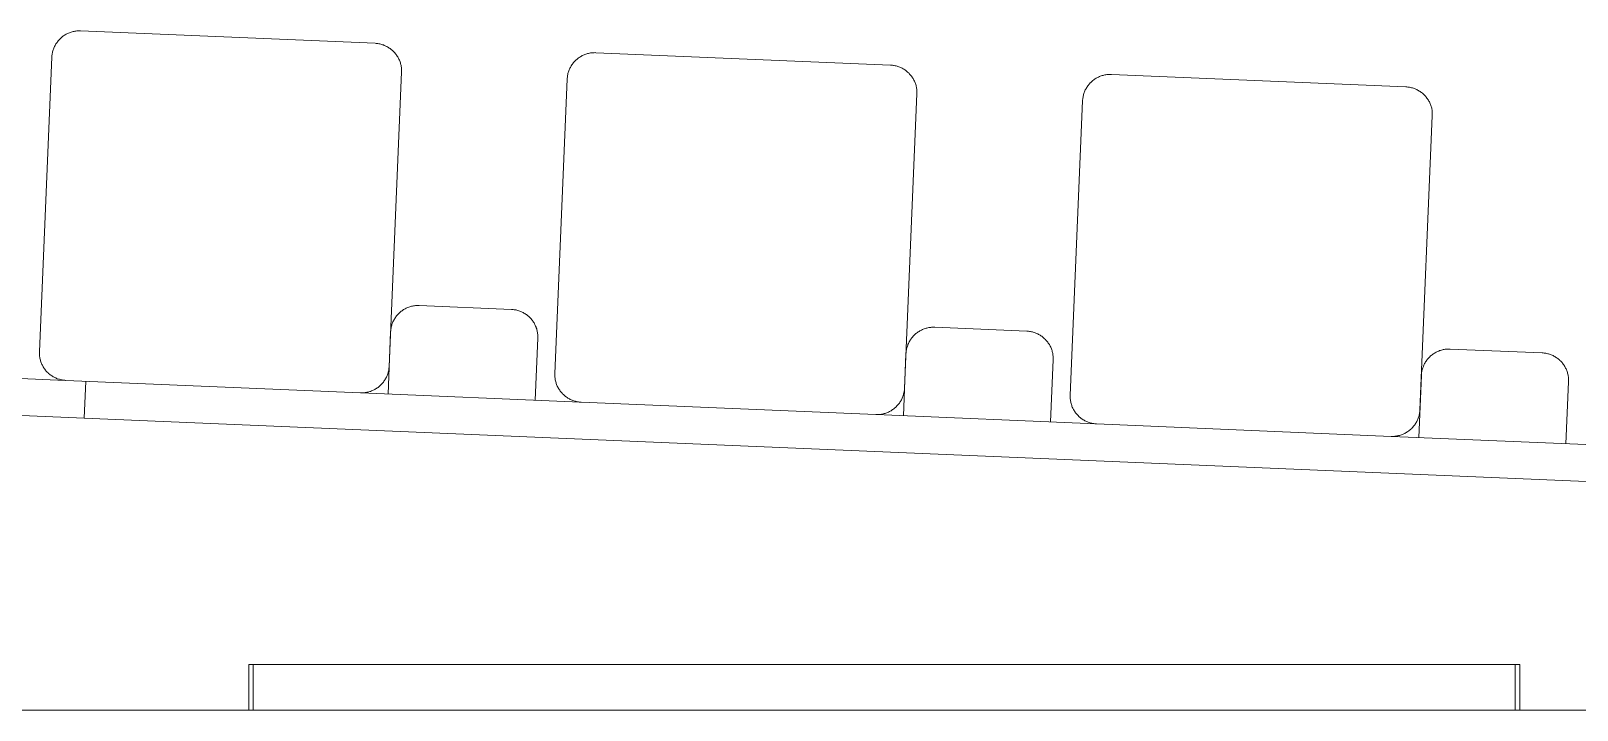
# Model space of a CAD drawing. Header units: millimetres. Extents: x -213 to 4577, y -424 to 2634.
# Drawn here: x 3462.3 to 3630.1, y 2553.3 to 2627.1 of the extents above; entities that cross this region are included whole.
import ezdxf

# ---------------------------------------------------------------- set-up
doc = ezdxf.new("R2010")
doc.units = ezdxf.units.MM
doc.layers.add('ZANO_R', color=7, linetype='Continuous', lineweight=0)

msp = doc.modelspace()

# ---------------------------------------------------------------- linework, layer by layer
at = {"layer": 'ZANO_R'}
for p, q in [((3466.37, 2626.88), (3466.28, 2626.84)), ((3466.47, 2626.92), (3466.37, 2626.88)), ((3466.56, 2626.96), (3466.47, 2626.92)), ((3466.66, 2626.99), (3466.56, 2626.96)), ((3466.76, 2627.02), (3466.66, 2626.99)), ((3466.86, 2627.04), (3466.76, 2627.02)), ((3466.96, 2627.06), (3466.86, 2627.04)), ((3467.06, 2627.08), (3466.96, 2627.06)), ((3467.16, 2627.1), (3467.06, 2627.08)), ((3467.26, 2627.11), (3467.16, 2627.1)), ((3467.36, 2627.11), (3467.26, 2627.11)), ((3467.46, 2627.12), (3467.36, 2627.11)), ((3467.57, 2627.12), (3467.46, 2627.12)), ((3467.67, 2627.12), (3467.57, 2627.12)), ((3467.67, 2627.12), (3499.64, 2625.77)), ((3464.76, 2625.24), (3464.72, 2625.15)), ((3464.8, 2625.34), (3464.76, 2625.24)), ((3464.84, 2625.43), (3464.8, 2625.34)), ((3464.89, 2625.52), (3464.84, 2625.43)), ((3464.94, 2625.61), (3464.89, 2625.52)), ((3464.99, 2625.7), (3464.94, 2625.61)), ((3465.05, 2625.79), (3464.99, 2625.7)), ((3465.11, 2625.87), (3465.05, 2625.79)), ((3465.17, 2625.95), (3465.11, 2625.87)), ((3465.23, 2626.03), (3465.17, 2625.95)), ((3465.3, 2626.11), (3465.23, 2626.03)), ((3465.37, 2626.19), (3465.3, 2626.11)), ((3465.44, 2626.26), (3465.37, 2626.19)), ((3465.51, 2626.33), (3465.44, 2626.26)), ((3465.59, 2626.4), (3465.51, 2626.33)), ((3465.67, 2626.46), (3465.59, 2626.4)), ((3465.75, 2626.53), (3465.67, 2626.46)), ((3465.83, 2626.59), (3465.75, 2626.53)), ((3465.92, 2626.64), (3465.83, 2626.59)), ((3466.01, 2626.7), (3465.92, 2626.64)), ((3466.09, 2626.75), (3466.01, 2626.7)), ((3466.18, 2626.8), (3466.09, 2626.75)), ((3466.28, 2626.84), (3466.18, 2626.8)), ((3499.64, 2625.77), (3499.74, 2625.76)), ((3499.74, 2625.76), (3499.85, 2625.75)), ((3499.85, 2625.75), (3499.95, 2625.74)), ((3499.95, 2625.74), (3500.05, 2625.72)), ((3500.05, 2625.72), (3500.15, 2625.7)), ((3500.15, 2625.7), (3500.25, 2625.68)), ((3500.25, 2625.68), (3500.35, 2625.65)), ((3500.35, 2625.65), (3500.45, 2625.62)), ((3500.45, 2625.62), (3500.54, 2625.59)), ((3500.54, 2625.59), (3500.64, 2625.55)), ((3500.64, 2625.55), (3500.73, 2625.51)), ((3500.73, 2625.51), (3500.82, 2625.47)), ((3500.82, 2625.47), (3500.92, 2625.42)), ((3500.92, 2625.42), (3501.01, 2625.37)), ((3501.01, 2625.37), (3501.09, 2625.32)), ((3501.09, 2625.32), (3501.18, 2625.26)), ((3501.18, 2625.26), (3501.26, 2625.21)), ((3501.26, 2625.21), (3501.35, 2625.14)), ((3463.19, 2592.28), (3464.55, 2624.25)), ((3464.56, 2624.45), (3464.55, 2624.35)), ((3464.55, 2624.35), (3464.55, 2624.25)), ((3464.57, 2624.55), (3464.56, 2624.45)), ((3464.59, 2624.65), (3464.57, 2624.55)), ((3464.61, 2624.75), (3464.59, 2624.65)), ((3464.63, 2624.85), (3464.61, 2624.75)), ((3464.66, 2624.95), (3464.63, 2624.85)), ((3464.69, 2625.05), (3464.66, 2624.95)), ((3464.72, 2625.15), (3464.69, 2625.05)), ((3501.35, 2625.14), (3501.43, 2625.08)), ((3501.43, 2625.08), (3501.5, 2625.01)), ((3501.5, 2625.01), (3501.58, 2624.94)), ((3501.58, 2624.94), (3501.65, 2624.87)), ((3501.65, 2624.87), (3501.72, 2624.8)), ((3501.72, 2624.8), (3501.79, 2624.72)), ((3501.79, 2624.72), (3501.86, 2624.64)), ((3501.86, 2624.64), (3501.92, 2624.56)), ((3501.92, 2624.56), (3501.98, 2624.48)), ((3501.98, 2624.48), (3502.04, 2624.39)), ((3502.04, 2624.39), (3502.09, 2624.31)), ((3502.09, 2624.31), (3502.14, 2624.22)), ((3502.14, 2624.22), (3502.19, 2624.13)), ((3502.19, 2624.13), (3502.23, 2624.04)), ((3502.23, 2624.04), (3502.28, 2623.94)), ((3502.28, 2623.94), (3502.31, 2623.85)), ((3502.31, 2623.85), (3502.35, 2623.75)), ((3502.35, 2623.75), (3502.38, 2623.65)), ((3502.38, 2623.65), (3502.41, 2623.56)), ((3502.41, 2623.56), (3502.43, 2623.46)), ((3521.06, 2623.51), (3521, 2623.42)), ((3521.12, 2623.59), (3521.06, 2623.51)), ((3521.18, 2623.67), (3521.12, 2623.59)), ((3521.25, 2623.75), (3521.18, 2623.67)), ((3521.32, 2623.82), (3521.25, 2623.75)), ((3521.39, 2623.89), (3521.32, 2623.82)), ((3521.46, 2623.96), (3521.39, 2623.89)), ((3521.54, 2624.03), (3521.46, 2623.96)), ((3521.62, 2624.1), (3521.54, 2624.03)), ((3521.7, 2624.16), (3521.62, 2624.1)), ((3521.78, 2624.22), (3521.7, 2624.16)), ((3521.87, 2624.28), (3521.78, 2624.22)), ((3521.96, 2624.33), (3521.87, 2624.28)), ((3522.04, 2624.38), (3521.96, 2624.33)), ((3522.13, 2624.43), (3522.04, 2624.38)), ((3522.23, 2624.48), (3522.13, 2624.43)), ((3522.32, 2624.52), (3522.23, 2624.48)), ((3522.42, 2624.56), (3522.32, 2624.52)), ((3522.51, 2624.59), (3522.42, 2624.56)), ((3522.61, 2624.62), (3522.51, 2624.59)), ((3522.71, 2624.65), (3522.61, 2624.62)), ((3522.81, 2624.68), (3522.71, 2624.65)), ((3522.91, 2624.7), (3522.81, 2624.68)), ((3523.01, 2624.72), (3522.91, 2624.7)), ((3523.11, 2624.73), (3523.01, 2624.72)), ((3523.21, 2624.74), (3523.11, 2624.73)), ((3523.31, 2624.75), (3523.21, 2624.74)), ((3523.42, 2624.75), (3523.31, 2624.75)), ((3523.52, 2624.76), (3523.42, 2624.75)), ((3523.62, 2624.75), (3523.52, 2624.76)), ((3523.62, 2624.75), (3555.59, 2623.4)), ((3502.51, 2622.64), (3501.16, 2590.67)), ((3502.43, 2623.46), (3502.46, 2623.36)), ((3502.46, 2623.36), (3502.47, 2623.25)), ((3502.47, 2623.25), (3502.49, 2623.15)), ((3502.49, 2623.15), (3502.5, 2623.05)), ((3502.5, 2623.05), (3502.51, 2622.95)), ((3502.51, 2622.95), (3502.51, 2622.85)), ((3502.51, 2622.85), (3502.51, 2622.74)), ((3502.51, 2622.74), (3502.51, 2622.64)), ((3519.14, 2589.91), (3520.5, 2621.88)), ((3520.51, 2622.09), (3520.5, 2621.98)), ((3520.5, 2621.98), (3520.5, 2621.88)), ((3520.52, 2622.19), (3520.51, 2622.09)), ((3520.54, 2622.29), (3520.52, 2622.19)), ((3520.56, 2622.39), (3520.54, 2622.29)), ((3520.58, 2622.49), (3520.56, 2622.39)), ((3520.61, 2622.59), (3520.58, 2622.49)), ((3520.64, 2622.69), (3520.61, 2622.59)), ((3520.67, 2622.78), (3520.64, 2622.69)), ((3520.71, 2622.88), (3520.67, 2622.78)), ((3520.75, 2622.97), (3520.71, 2622.88)), ((3520.79, 2623.07), (3520.75, 2622.97)), ((3520.84, 2623.16), (3520.79, 2623.07)), ((3520.89, 2623.25), (3520.84, 2623.16)), ((3520.94, 2623.34), (3520.89, 2623.25)), ((3521, 2623.42), (3520.94, 2623.34)), ((3555.59, 2623.4), (3555.69, 2623.4)), ((3555.69, 2623.4), (3555.8, 2623.39)), ((3555.8, 2623.39), (3555.9, 2623.37)), ((3555.9, 2623.37), (3556, 2623.36)), ((3556, 2623.36), (3556.1, 2623.34)), ((3556.1, 2623.34), (3556.2, 2623.31)), ((3556.2, 2623.31), (3556.3, 2623.29)), ((3556.3, 2623.29), (3556.4, 2623.26)), ((3556.4, 2623.26), (3556.49, 2623.22)), ((3556.49, 2623.22), (3556.59, 2623.19)), ((3556.59, 2623.19), (3556.68, 2623.15)), ((3556.68, 2623.15), (3556.77, 2623.1)), ((3556.77, 2623.1), (3556.87, 2623.06)), ((3556.87, 2623.06), (3556.96, 2623.01)), ((3556.96, 2623.01), (3557.04, 2622.95)), ((3557.04, 2622.95), (3557.13, 2622.9)), ((3557.13, 2622.9), (3557.21, 2622.84)), ((3557.21, 2622.84), (3557.3, 2622.78)), ((3557.3, 2622.78), (3557.38, 2622.72)), ((3557.38, 2622.72), (3557.45, 2622.65)), ((3557.45, 2622.65), (3557.53, 2622.58)), ((3557.53, 2622.58), (3557.6, 2622.51)), ((3557.6, 2622.51), (3557.67, 2622.43)), ((3557.67, 2622.43), (3557.74, 2622.36)), ((3557.74, 2622.36), (3557.81, 2622.28)), ((3557.81, 2622.28), (3557.87, 2622.2)), ((3557.87, 2622.2), (3557.93, 2622.11)), ((3557.93, 2622.11), (3557.99, 2622.03)), ((3557.99, 2622.03), (3558.04, 2621.94)), ((3558.04, 2621.94), (3558.09, 2621.85)), ((3558.09, 2621.85), (3558.14, 2621.76)), ((3577.73, 2621.86), (3577.65, 2621.8)), ((3577.82, 2621.91), (3577.73, 2621.86)), ((3577.91, 2621.97), (3577.82, 2621.91)), ((3577.99, 2622.02), (3577.91, 2621.97)), ((3578.08, 2622.07), (3577.99, 2622.02)), ((3578.18, 2622.11), (3578.08, 2622.07)), ((3578.27, 2622.15), (3578.18, 2622.11)), ((3578.37, 2622.19), (3578.27, 2622.15)), ((3578.46, 2622.23), (3578.37, 2622.19)), ((3578.56, 2622.26), (3578.46, 2622.23)), ((3578.66, 2622.29), (3578.56, 2622.26)), ((3578.76, 2622.31), (3578.66, 2622.29)), ((3578.86, 2622.33), (3578.76, 2622.31)), ((3578.96, 2622.35), (3578.86, 2622.33)), ((3579.06, 2622.37), (3578.96, 2622.35)), ((3579.16, 2622.38), (3579.06, 2622.37)), ((3579.26, 2622.39), (3579.16, 2622.38)), ((3579.37, 2622.39), (3579.26, 2622.39)), ((3579.47, 2622.39), (3579.37, 2622.39)), ((3579.57, 2622.39), (3579.47, 2622.39)), ((3579.57, 2622.39), (3611.54, 2621.04)), ((3558.46, 2620.28), (3557.11, 2588.31)), ((3558.14, 2621.76), (3558.18, 2621.67)), ((3558.18, 2621.67), (3558.23, 2621.58)), ((3558.23, 2621.58), (3558.26, 2621.48)), ((3558.26, 2621.48), (3558.3, 2621.39)), ((3558.3, 2621.39), (3558.33, 2621.29)), ((3558.33, 2621.29), (3558.36, 2621.19)), ((3558.36, 2621.19), (3558.38, 2621.09)), ((3558.38, 2621.09), (3558.41, 2620.99)), ((3558.41, 2620.99), (3558.43, 2620.89)), ((3558.43, 2620.89), (3558.44, 2620.79)), ((3558.44, 2620.79), (3558.45, 2620.69)), ((3558.45, 2620.69), (3558.46, 2620.58)), ((3558.46, 2620.58), (3558.46, 2620.48)), ((3558.46, 2620.48), (3558.46, 2620.38)), ((3558.46, 2620.38), (3558.46, 2620.28)), ((3576.56, 2620.22), (3576.53, 2620.12)), ((3576.59, 2620.32), (3576.56, 2620.22)), ((3576.62, 2620.42), (3576.59, 2620.32)), ((3576.66, 2620.51), (3576.62, 2620.42)), ((3576.7, 2620.61), (3576.66, 2620.51)), ((3576.74, 2620.7), (3576.7, 2620.61)), ((3576.79, 2620.79), (3576.74, 2620.7)), ((3576.84, 2620.88), (3576.79, 2620.79)), ((3576.89, 2620.97), (3576.84, 2620.88)), ((3576.95, 2621.06), (3576.89, 2620.97)), ((3577.01, 2621.14), (3576.95, 2621.06)), ((3577.07, 2621.22), (3577.01, 2621.14)), ((3577.13, 2621.3), (3577.07, 2621.22)), ((3577.2, 2621.38), (3577.13, 2621.3)), ((3577.27, 2621.46), (3577.2, 2621.38)), ((3577.34, 2621.53), (3577.27, 2621.46)), ((3577.41, 2621.6), (3577.34, 2621.53)), ((3577.49, 2621.67), (3577.41, 2621.6)), ((3577.57, 2621.73), (3577.49, 2621.67)), ((3577.65, 2621.8), (3577.57, 2621.73)), ((3611.54, 2621.04), (3611.64, 2621.03)), ((3611.64, 2621.03), (3611.75, 2621.02)), ((3611.75, 2621.02), (3611.85, 2621.01)), ((3611.85, 2621.01), (3611.95, 2620.99)), ((3611.95, 2620.99), (3612.05, 2620.97)), ((3612.05, 2620.97), (3612.15, 2620.95)), ((3612.15, 2620.95), (3612.25, 2620.92)), ((3612.25, 2620.92), (3612.35, 2620.89)), ((3612.35, 2620.89), (3612.44, 2620.86)), ((3612.44, 2620.86), (3612.54, 2620.82)), ((3612.54, 2620.82), (3612.63, 2620.78)), ((3612.63, 2620.78), (3612.73, 2620.74)), ((3612.73, 2620.74), (3612.82, 2620.69)), ((3612.82, 2620.69), (3612.91, 2620.64)), ((3612.91, 2620.64), (3612.99, 2620.59)), ((3612.99, 2620.59), (3613.08, 2620.53)), ((3613.08, 2620.53), (3613.16, 2620.48)), ((3613.16, 2620.48), (3613.25, 2620.42)), ((3613.25, 2620.42), (3613.33, 2620.35)), ((3613.33, 2620.35), (3613.4, 2620.28)), ((3613.4, 2620.28), (3613.48, 2620.22)), ((3613.48, 2620.22), (3613.55, 2620.14)), ((3613.55, 2620.14), (3613.62, 2620.07)), ((3575.09, 2587.55), (3576.45, 2619.52)), ((3576.46, 2619.72), (3576.45, 2619.62)), ((3576.45, 2619.62), (3576.45, 2619.52)), ((3576.47, 2619.82), (3576.46, 2619.72)), ((3576.49, 2619.92), (3576.47, 2619.82)), ((3576.51, 2620.02), (3576.49, 2619.92)), ((3576.53, 2620.12), (3576.51, 2620.02)), ((3613.62, 2620.07), (3613.69, 2619.99)), ((3613.69, 2619.99), (3613.76, 2619.91)), ((3613.76, 2619.91), (3613.82, 2619.83)), ((3613.82, 2619.83), (3613.88, 2619.75)), ((3613.88, 2619.75), (3613.94, 2619.66)), ((3613.94, 2619.66), (3613.99, 2619.58)), ((3613.99, 2619.58), (3614.04, 2619.49)), ((3614.04, 2619.49), (3614.09, 2619.4)), ((3614.09, 2619.4), (3614.13, 2619.31)), ((3614.13, 2619.31), (3614.18, 2619.21)), ((3614.18, 2619.21), (3614.21, 2619.12)), ((3614.21, 2619.12), (3614.25, 2619.02)), ((3614.25, 2619.02), (3614.28, 2618.92)), ((3614.28, 2618.92), (3614.31, 2618.83)), ((3614.31, 2618.83), (3614.34, 2618.73)), ((3614.34, 2618.73), (3614.36, 2618.63)), ((3614.36, 2618.63), (3614.38, 2618.53)), ((3614.38, 2618.53), (3614.39, 2618.42)), ((3614.41, 2617.91), (3613.06, 2585.94)), ((3614.39, 2618.42), (3614.4, 2618.32)), ((3614.4, 2618.32), (3614.41, 2618.22)), ((3614.41, 2618.22), (3614.41, 2618.12)), ((3614.41, 2618.12), (3614.41, 2618.02)), ((3614.41, 2618.02), (3614.41, 2617.91)), ((3502.48, 2596.66), (3502.4, 2596.59)), ((3502.56, 2596.72), (3502.48, 2596.66)), ((3502.65, 2596.78), (3502.56, 2596.72)), ((3502.74, 2596.84), (3502.65, 2596.78)), ((3502.82, 2596.89), (3502.74, 2596.84)), ((3502.92, 2596.94), (3502.82, 2596.89)), ((3503.01, 2596.99), (3502.92, 2596.94)), ((3503.1, 2597.03), (3503.01, 2596.99)), ((3503.2, 2597.07), (3503.1, 2597.03)), ((3503.3, 2597.11), (3503.2, 2597.07)), ((3503.4, 2597.14), (3503.3, 2597.11)), ((3503.5, 2597.17), (3503.4, 2597.14)), ((3503.6, 2597.2), (3503.5, 2597.17)), ((3503.7, 2597.22), (3503.6, 2597.2)), ((3503.8, 2597.24), (3503.7, 2597.22)), ((3503.9, 2597.26), (3503.8, 2597.24)), ((3504.01, 2597.27), (3503.9, 2597.26)), ((3504.11, 2597.28), (3504.01, 2597.27)), ((3504.21, 2597.29), (3504.11, 2597.28)), ((3504.32, 2597.29), (3504.21, 2597.29)), ((3504.32, 2597.29), (3504.38, 2597.29)), ((3504.38, 2597.29), (3504.44, 2597.29)), ((3514.44, 2596.86), (3504.44, 2597.29)), ((3514.54, 2596.86), (3514.44, 2596.86)), ((3514.64, 2596.85), (3514.54, 2596.86)), ((3514.74, 2596.83), (3514.64, 2596.85)), ((3514.84, 2596.82), (3514.74, 2596.83)), ((3514.94, 2596.8), (3514.84, 2596.82)), ((3515.04, 2596.77), (3514.94, 2596.8)), ((3515.14, 2596.75), (3515.04, 2596.77)), ((3515.24, 2596.72), (3515.14, 2596.75)), ((3515.34, 2596.68), (3515.24, 2596.72)), ((3515.43, 2596.65), (3515.34, 2596.68)), ((3515.53, 2596.61), (3515.43, 2596.65)), ((3501.41, 2595.03), (3501.39, 2594.93)), ((3501.44, 2595.13), (3501.41, 2595.03)), ((3501.47, 2595.23), (3501.44, 2595.13)), ((3501.51, 2595.33), (3501.47, 2595.23)), ((3501.54, 2595.43), (3501.51, 2595.33)), ((3501.58, 2595.52), (3501.54, 2595.43)), ((3501.63, 2595.62), (3501.58, 2595.52)), ((3501.68, 2595.71), (3501.63, 2595.62)), ((3501.73, 2595.8), (3501.68, 2595.71)), ((3501.78, 2595.89), (3501.73, 2595.8)), ((3501.84, 2595.98), (3501.78, 2595.89)), ((3501.9, 2596.06), (3501.84, 2595.98)), ((3501.96, 2596.15), (3501.9, 2596.06)), ((3502.03, 2596.23), (3501.96, 2596.15)), ((3502.1, 2596.3), (3502.03, 2596.23)), ((3502.17, 2596.38), (3502.1, 2596.3)), ((3502.24, 2596.45), (3502.17, 2596.38)), ((3502.32, 2596.52), (3502.24, 2596.45)), ((3502.4, 2596.59), (3502.32, 2596.52)), ((3515.62, 2596.56), (3515.53, 2596.61)), ((3515.71, 2596.52), (3515.62, 2596.56)), ((3515.8, 2596.47), (3515.71, 2596.52)), ((3515.89, 2596.42), (3515.8, 2596.47)), ((3515.97, 2596.36), (3515.89, 2596.42)), ((3516.06, 2596.3), (3515.97, 2596.36)), ((3516.14, 2596.24), (3516.06, 2596.3)), ((3516.22, 2596.18), (3516.14, 2596.24)), ((3516.3, 2596.11), (3516.22, 2596.18)), ((3516.37, 2596.04), (3516.3, 2596.11)), ((3516.45, 2595.97), (3516.37, 2596.04)), ((3516.52, 2595.9), (3516.45, 2595.97)), ((3516.59, 2595.82), (3516.52, 2595.9)), ((3516.65, 2595.74), (3516.59, 2595.82)), ((3516.71, 2595.66), (3516.65, 2595.74)), ((3516.77, 2595.58), (3516.71, 2595.66)), ((3516.83, 2595.49), (3516.77, 2595.58)), ((3516.89, 2595.4), (3516.83, 2595.49)), ((3516.94, 2595.31), (3516.89, 2595.4)), ((3516.98, 2595.22), (3516.94, 2595.31)), ((3517.03, 2595.13), (3516.98, 2595.22)), ((3517.07, 2595.04), (3517.03, 2595.13)), ((3517.11, 2594.94), (3517.07, 2595.04)), ((3501.32, 2594.41), (3501.04, 2587.67)), ((3501.33, 2594.52), (3501.32, 2594.41)), ((3501.34, 2594.62), (3501.33, 2594.52)), ((3501.35, 2594.73), (3501.34, 2594.62)), ((3501.37, 2594.83), (3501.35, 2594.73)), ((3501.39, 2594.93), (3501.37, 2594.83)), ((3517.02, 2587), (3517.31, 2593.74)), ((3517.14, 2594.85), (3517.11, 2594.94)), ((3517.18, 2594.75), (3517.14, 2594.85)), ((3517.2, 2594.65), (3517.18, 2594.75)), ((3517.23, 2594.55), (3517.2, 2594.65)), ((3517.25, 2594.45), (3517.23, 2594.55)), ((3517.27, 2594.35), (3517.25, 2594.45)), ((3517.28, 2594.25), (3517.27, 2594.35)), ((3517.3, 2594.15), (3517.28, 2594.25)), ((3517.3, 2594.05), (3517.3, 2594.15)), ((3517.31, 2593.94), (3517.3, 2594.05)), ((3517.31, 2593.84), (3517.31, 2593.94)), ((3517.31, 2593.74), (3517.31, 2593.84)), ((3557.63, 2593.35), (3557.58, 2593.25)), ((3557.68, 2593.44), (3557.63, 2593.35)), ((3557.73, 2593.53), (3557.68, 2593.44)), ((3557.79, 2593.61), (3557.73, 2593.53)), ((3557.85, 2593.7), (3557.79, 2593.61)), ((3557.91, 2593.78), (3557.85, 2593.7)), ((3557.98, 2593.86), (3557.91, 2593.78)), ((3558.05, 2593.94), (3557.98, 2593.86)), ((3558.12, 2594.02), (3558.05, 2593.94)), ((3558.19, 2594.09), (3558.12, 2594.02)), ((3558.27, 2594.16), (3558.19, 2594.09)), ((3558.35, 2594.23), (3558.27, 2594.16)), ((3558.43, 2594.29), (3558.35, 2594.23)), ((3558.51, 2594.36), (3558.43, 2594.29)), ((3558.6, 2594.42), (3558.51, 2594.36)), ((3558.69, 2594.47), (3558.6, 2594.42)), ((3558.77, 2594.53), (3558.69, 2594.47)), ((3558.87, 2594.58), (3558.77, 2594.53)), ((3558.96, 2594.62), (3558.87, 2594.58)), ((3559.05, 2594.67), (3558.96, 2594.62)), ((3559.15, 2594.71), (3559.05, 2594.67)), ((3559.25, 2594.74), (3559.15, 2594.71)), ((3559.35, 2594.78), (3559.25, 2594.74)), ((3559.45, 2594.81), (3559.35, 2594.78)), ((3559.55, 2594.84), (3559.45, 2594.81)), ((3559.65, 2594.86), (3559.55, 2594.84)), ((3559.75, 2594.88), (3559.65, 2594.86)), ((3559.85, 2594.89), (3559.75, 2594.88)), ((3559.96, 2594.91), (3559.85, 2594.89)), ((3560.06, 2594.92), (3559.96, 2594.91)), ((3560.16, 2594.92), (3560.06, 2594.92)), ((3560.27, 2594.92), (3560.16, 2594.92)), ((3560.27, 2594.92), (3560.33, 2594.92)), ((3560.33, 2594.92), (3560.39, 2594.92)), ((3570.39, 2594.5), (3560.39, 2594.92)), ((3570.49, 2594.49), (3570.39, 2594.5)), ((3570.59, 2594.48), (3570.49, 2594.49)), ((3570.69, 2594.47), (3570.59, 2594.48)), ((3570.79, 2594.45), (3570.69, 2594.47)), ((3570.89, 2594.43), (3570.79, 2594.45)), ((3570.99, 2594.41), (3570.89, 2594.43)), ((3571.09, 2594.38), (3570.99, 2594.41)), ((3571.19, 2594.35), (3571.09, 2594.38)), ((3571.29, 2594.32), (3571.19, 2594.35)), ((3571.38, 2594.28), (3571.29, 2594.32)), ((3571.48, 2594.24), (3571.38, 2594.28)), ((3571.57, 2594.2), (3571.48, 2594.24)), ((3571.66, 2594.15), (3571.57, 2594.2)), ((3571.75, 2594.1), (3571.66, 2594.15)), ((3571.84, 2594.05), (3571.75, 2594.1)), ((3571.92, 2594), (3571.84, 2594.05)), ((3572.01, 2593.94), (3571.92, 2594)), ((3572.09, 2593.88), (3572.01, 2593.94)), ((3572.17, 2593.81), (3572.09, 2593.88)), ((3572.25, 2593.75), (3572.17, 2593.81)), ((3572.32, 2593.68), (3572.25, 2593.75)), ((3572.4, 2593.61), (3572.32, 2593.68)), ((3572.47, 2593.53), (3572.4, 2593.61)), ((3572.54, 2593.45), (3572.47, 2593.53)), ((3572.6, 2593.38), (3572.54, 2593.45)), ((3572.66, 2593.29), (3572.6, 2593.38)), ((3572.72, 2593.21), (3572.66, 2593.29)), ((3463.19, 2592.28), (3463.19, 2592.17)), ((3463.19, 2592.17), (3463.19, 2592.07)), ((3463.19, 2592.07), (3463.2, 2591.97)), ((3463.2, 2591.97), (3463.21, 2591.87)), ((3463.21, 2591.87), (3463.22, 2591.76)), ((3463.22, 2591.76), (3463.23, 2591.66)), ((3463.23, 2591.66), (3463.25, 2591.56)), ((3557.27, 2592.05), (3556.99, 2585.31)), ((3557.28, 2592.15), (3557.27, 2592.05)), ((3557.29, 2592.26), (3557.28, 2592.15)), ((3557.3, 2592.36), (3557.29, 2592.26)), ((3557.32, 2592.46), (3557.3, 2592.36)), ((3557.34, 2592.57), (3557.32, 2592.46)), ((3557.36, 2592.67), (3557.34, 2592.57)), ((3557.39, 2592.77), (3557.36, 2592.67)), ((3557.42, 2592.87), (3557.39, 2592.77)), ((3557.46, 2592.97), (3557.42, 2592.87)), ((3557.49, 2593.06), (3557.46, 2592.97)), ((3557.53, 2593.16), (3557.49, 2593.06)), ((3557.58, 2593.25), (3557.53, 2593.16)), ((3572.78, 2593.13), (3572.72, 2593.21)), ((3572.84, 2593.04), (3572.78, 2593.13)), ((3572.89, 2592.95), (3572.84, 2593.04)), ((3572.93, 2592.86), (3572.89, 2592.95)), ((3572.98, 2592.77), (3572.93, 2592.86)), ((3573.02, 2592.67), (3572.98, 2592.77)), ((3573.06, 2592.58), (3573.02, 2592.67)), ((3573.09, 2592.48), (3573.06, 2592.58)), ((3573.13, 2592.39), (3573.09, 2592.48)), ((3573.15, 2592.29), (3573.13, 2592.39)), ((3573.18, 2592.19), (3573.15, 2592.29)), ((3573.2, 2592.09), (3573.18, 2592.19)), ((3573.22, 2591.99), (3573.2, 2592.09)), ((3573.23, 2591.89), (3573.22, 2591.99)), ((3573.25, 2591.78), (3573.23, 2591.89)), ((3573.25, 2591.68), (3573.25, 2591.78)), ((3573.26, 2591.58), (3573.25, 2591.68)), ((3614.07, 2591.65), (3614, 2591.57)), ((3614.14, 2591.72), (3614.07, 2591.65)), ((3614.22, 2591.8), (3614.14, 2591.72)), ((3614.3, 2591.86), (3614.22, 2591.8)), ((3614.38, 2591.93), (3614.3, 2591.86)), ((3614.46, 2591.99), (3614.38, 2591.93)), ((3614.55, 2592.05), (3614.46, 2591.99)), ((3614.64, 2592.11), (3614.55, 2592.05)), ((3614.72, 2592.16), (3614.64, 2592.11)), ((3614.82, 2592.21), (3614.72, 2592.16)), ((3614.91, 2592.26), (3614.82, 2592.21)), ((3615, 2592.3), (3614.91, 2592.26)), ((3615.1, 2592.34), (3615, 2592.3)), ((3615.2, 2592.38), (3615.1, 2592.34)), ((3615.3, 2592.41), (3615.2, 2592.38)), ((3615.4, 2592.44), (3615.3, 2592.41)), ((3615.5, 2592.47), (3615.4, 2592.44)), ((3615.6, 2592.49), (3615.5, 2592.47)), ((3615.7, 2592.51), (3615.6, 2592.49)), ((3615.8, 2592.53), (3615.7, 2592.51)), ((3615.91, 2592.54), (3615.8, 2592.53)), ((3616.01, 2592.55), (3615.91, 2592.54)), ((3616.11, 2592.56), (3616.01, 2592.55)), ((3616.22, 2592.56), (3616.11, 2592.56)), ((3616.22, 2592.56), (3616.28, 2592.56)), ((3616.28, 2592.56), (3616.34, 2592.56)), ((3626.34, 2592.13), (3616.34, 2592.56)), ((3626.44, 2592.13), (3626.34, 2592.13)), ((3626.54, 2592.12), (3626.44, 2592.13)), ((3626.64, 2592.11), (3626.54, 2592.12)), ((3626.74, 2592.09), (3626.64, 2592.11)), ((3626.84, 2592.07), (3626.74, 2592.09)), ((3626.94, 2592.05), (3626.84, 2592.07)), ((3627.04, 2592.02), (3626.94, 2592.05)), ((3627.14, 2591.99), (3627.04, 2592.02)), ((3627.24, 2591.95), (3627.14, 2591.99)), ((3627.33, 2591.92), (3627.24, 2591.95)), ((3627.43, 2591.88), (3627.33, 2591.92)), ((3627.52, 2591.84), (3627.43, 2591.88)), ((3627.61, 2591.79), (3627.52, 2591.84)), ((3627.7, 2591.74), (3627.61, 2591.79)), ((3627.79, 2591.69), (3627.7, 2591.74)), ((3627.87, 2591.63), (3627.79, 2591.69)), ((3627.96, 2591.57), (3627.87, 2591.63)), ((3443.34, 2590.11), (3466, 2589.15)), ((3463.25, 2591.56), (3463.27, 2591.46)), ((3463.27, 2591.46), (3463.3, 2591.36)), ((3463.3, 2591.36), (3463.33, 2591.26)), ((3463.33, 2591.26), (3463.36, 2591.17)), ((3463.36, 2591.17), (3463.39, 2591.07)), ((3463.39, 2591.07), (3463.43, 2590.98)), ((3463.43, 2590.98), (3463.47, 2590.88)), ((3463.47, 2590.88), (3463.52, 2590.79)), ((3463.52, 2590.79), (3463.57, 2590.7)), ((3463.57, 2590.7), (3463.62, 2590.61)), ((3463.62, 2590.61), (3463.67, 2590.52)), ((3463.67, 2590.52), (3463.73, 2590.44)), ((3463.73, 2590.44), (3463.79, 2590.36)), ((3463.79, 2590.36), (3463.85, 2590.27)), ((3463.85, 2590.27), (3463.91, 2590.2)), ((3463.91, 2590.2), (3463.98, 2590.12)), ((3463.98, 2590.12), (3464.05, 2590.04)), ((3464.05, 2590.04), (3464.13, 2589.97)), ((3464.13, 2589.97), (3464.2, 2589.9)), ((3501.02, 2589.87), (3501.05, 2589.96)), ((3501.05, 2589.96), (3501.07, 2590.06)), ((3501.07, 2590.06), (3501.1, 2590.16)), ((3501.1, 2590.16), (3501.12, 2590.26)), ((3501.12, 2590.26), (3501.13, 2590.37)), ((3501.13, 2590.37), (3501.14, 2590.47)), ((3501.14, 2590.47), (3501.15, 2590.57)), ((3501.15, 2590.57), (3501.16, 2590.67)), ((3572.97, 2584.63), (3573.26, 2591.37)), ((3573.26, 2591.48), (3573.26, 2591.58)), ((3573.26, 2591.37), (3573.26, 2591.48)), ((3613.25, 2590), (3613.24, 2589.89)), ((3613.27, 2590.1), (3613.25, 2590)), ((3613.29, 2590.2), (3613.27, 2590.1)), ((3613.31, 2590.3), (3613.29, 2590.2)), ((3613.34, 2590.4), (3613.31, 2590.3)), ((3613.37, 2590.5), (3613.34, 2590.4)), ((3613.41, 2590.6), (3613.37, 2590.5)), ((3613.44, 2590.7), (3613.41, 2590.6)), ((3613.48, 2590.79), (3613.44, 2590.7)), ((3613.53, 2590.89), (3613.48, 2590.79)), ((3613.58, 2590.98), (3613.53, 2590.89)), ((3613.63, 2591.07), (3613.58, 2590.98)), ((3613.68, 2591.16), (3613.63, 2591.07)), ((3613.74, 2591.25), (3613.68, 2591.16)), ((3613.8, 2591.33), (3613.74, 2591.25)), ((3613.86, 2591.42), (3613.8, 2591.33)), ((3613.93, 2591.5), (3613.86, 2591.42)), ((3614, 2591.57), (3613.93, 2591.5)), ((3628.04, 2591.51), (3627.96, 2591.57)), ((3628.12, 2591.45), (3628.04, 2591.51)), ((3628.2, 2591.38), (3628.12, 2591.45)), ((3628.27, 2591.31), (3628.2, 2591.38)), ((3628.35, 2591.24), (3628.27, 2591.31)), ((3628.42, 2591.17), (3628.35, 2591.24)), ((3628.49, 2591.09), (3628.42, 2591.17)), ((3628.55, 2591.01), (3628.49, 2591.09)), ((3628.61, 2590.93), (3628.55, 2591.01)), ((3628.67, 2590.85), (3628.61, 2590.93)), ((3628.73, 2590.76), (3628.67, 2590.85)), ((3628.79, 2590.67), (3628.73, 2590.76)), ((3628.84, 2590.59), (3628.79, 2590.67)), ((3628.88, 2590.49), (3628.84, 2590.59)), ((3628.93, 2590.4), (3628.88, 2590.49)), ((3628.97, 2590.31), (3628.93, 2590.4)), ((3629.01, 2590.21), (3628.97, 2590.31)), ((3629.04, 2590.12), (3629.01, 2590.21)), ((3629.08, 2590.02), (3629.04, 2590.12)), ((3629.1, 2589.92), (3629.08, 2590.02)), ((3464.2, 2589.9), (3464.28, 2589.84)), ((3464.28, 2589.84), (3464.36, 2589.77)), ((3464.36, 2589.77), (3464.44, 2589.71)), ((3464.44, 2589.71), (3464.53, 2589.65)), ((3464.53, 2589.65), (3464.61, 2589.6)), ((3464.61, 2589.6), (3464.7, 2589.55)), ((3464.7, 2589.55), (3464.79, 2589.5)), ((3464.79, 2589.5), (3464.88, 2589.45)), ((3464.88, 2589.45), (3464.97, 2589.41)), ((3464.97, 2589.41), (3465.07, 2589.37)), ((3465.07, 2589.37), (3465.16, 2589.33)), ((3465.16, 2589.33), (3465.26, 2589.3)), ((3465.26, 2589.3), (3465.36, 2589.27)), ((3465.36, 2589.27), (3465.46, 2589.24)), ((3465.46, 2589.24), (3465.56, 2589.22)), ((3465.56, 2589.22), (3465.66, 2589.2)), ((3465.66, 2589.2), (3465.76, 2589.18)), ((3465.76, 2589.18), (3465.86, 2589.17)), ((3465.86, 2589.17), (3465.96, 2589.16)), ((3465.96, 2589.16), (3466.07, 2589.15)), ((3498.04, 2587.8), (3466.07, 2589.15)), ((3468.07, 2585.06), (3468.24, 2589.06)), ((3499.7, 2588.22), (3499.79, 2588.28)), ((3499.79, 2588.28), (3499.87, 2588.33)), ((3499.87, 2588.33), (3499.96, 2588.39)), ((3499.96, 2588.39), (3500.04, 2588.46)), ((3500.04, 2588.46), (3500.12, 2588.52)), ((3500.12, 2588.52), (3500.19, 2588.59)), ((3500.19, 2588.59), (3500.27, 2588.66)), ((3500.27, 2588.66), (3500.34, 2588.73)), ((3500.34, 2588.73), (3500.41, 2588.81)), ((3500.41, 2588.81), (3500.48, 2588.89)), ((3500.48, 2588.89), (3500.54, 2588.97)), ((3500.54, 2588.97), (3500.6, 2589.05)), ((3500.6, 2589.05), (3500.66, 2589.13)), ((3500.66, 2589.13), (3500.71, 2589.22)), ((3500.71, 2589.22), (3500.77, 2589.31)), ((3500.77, 2589.31), (3500.82, 2589.4)), ((3500.82, 2589.4), (3500.86, 2589.49)), ((3500.86, 2589.49), (3500.91, 2589.58)), ((3500.91, 2589.58), (3500.95, 2589.67)), ((3500.95, 2589.67), (3500.98, 2589.77)), ((3500.98, 2589.77), (3501.02, 2589.87)), ((3519.14, 2589.91), (3519.14, 2589.81)), ((3519.14, 2589.81), (3519.14, 2589.71)), ((3519.14, 2589.71), (3519.15, 2589.6)), ((3519.15, 2589.6), (3519.16, 2589.5)), ((3519.16, 2589.5), (3519.17, 2589.4)), ((3519.17, 2589.4), (3519.18, 2589.3)), ((3519.18, 2589.3), (3519.2, 2589.2)), ((3519.2, 2589.2), (3519.22, 2589.1)), ((3519.22, 2589.1), (3519.25, 2589)), ((3519.25, 2589), (3519.28, 2588.9)), ((3519.28, 2588.9), (3519.31, 2588.8)), ((3519.31, 2588.8), (3519.34, 2588.71)), ((3519.34, 2588.71), (3519.38, 2588.61)), ((3519.38, 2588.61), (3519.42, 2588.52)), ((3519.42, 2588.52), (3519.47, 2588.43)), ((3519.47, 2588.43), (3519.52, 2588.34)), ((3519.52, 2588.34), (3519.57, 2588.25)), ((3557.1, 2588.2), (3557.11, 2588.31)), ((3613.22, 2589.69), (3612.94, 2582.94)), ((3613.23, 2589.79), (3613.22, 2589.69)), ((3613.24, 2589.89), (3613.23, 2589.79)), ((3628.92, 2582.27), (3629.21, 2589.01)), ((3629.13, 2589.82), (3629.1, 2589.92)), ((3629.15, 2589.72), (3629.13, 2589.82)), ((3629.17, 2589.62), (3629.15, 2589.72)), ((3629.18, 2589.52), (3629.17, 2589.62)), ((3629.2, 2589.42), (3629.18, 2589.52)), ((3629.2, 2589.32), (3629.2, 2589.42)), ((3629.21, 2589.21), (3629.2, 2589.32)), ((3629.21, 2589.11), (3629.21, 2589.21)), ((3629.21, 2589.01), (3629.21, 2589.11)), ((3498.04, 2587.8), (3498.14, 2587.8)), ((3498.1, 2587.8), (3521.95, 2586.79)), ((3498.14, 2587.8), (3498.24, 2587.8)), ((3498.24, 2587.8), (3498.34, 2587.8)), ((3498.34, 2587.8), (3498.45, 2587.81)), ((3498.45, 2587.81), (3498.55, 2587.82)), ((3498.55, 2587.82), (3498.65, 2587.84)), ((3498.65, 2587.84), (3498.75, 2587.86)), ((3498.75, 2587.86), (3498.85, 2587.88)), ((3498.85, 2587.88), (3498.95, 2587.9)), ((3498.95, 2587.9), (3499.05, 2587.93)), ((3499.05, 2587.93), (3499.15, 2587.96)), ((3499.15, 2587.96), (3499.24, 2588)), ((3499.24, 2588), (3499.34, 2588.04)), ((3499.34, 2588.04), (3499.43, 2588.08)), ((3499.43, 2588.08), (3499.52, 2588.12)), ((3499.52, 2588.12), (3499.61, 2588.17)), ((3499.61, 2588.17), (3499.7, 2588.22)), ((3519.57, 2588.25), (3519.62, 2588.16)), ((3519.62, 2588.16), (3519.68, 2588.07)), ((3519.68, 2588.07), (3519.74, 2587.99)), ((3519.74, 2587.99), (3519.8, 2587.91)), ((3519.8, 2587.91), (3519.86, 2587.83)), ((3519.86, 2587.83), (3519.93, 2587.75)), ((3519.93, 2587.75), (3520, 2587.68)), ((3520, 2587.68), (3520.08, 2587.61)), ((3520.08, 2587.61), (3520.15, 2587.54)), ((3520.15, 2587.54), (3520.23, 2587.47)), ((3520.23, 2587.47), (3520.31, 2587.41)), ((3520.31, 2587.41), (3520.39, 2587.35)), ((3520.39, 2587.35), (3520.48, 2587.29)), ((3520.48, 2587.29), (3520.56, 2587.23)), ((3520.56, 2587.23), (3520.65, 2587.18)), ((3520.65, 2587.18), (3520.74, 2587.13)), ((3520.74, 2587.13), (3520.83, 2587.09)), ((3520.83, 2587.09), (3520.92, 2587.04)), ((3520.92, 2587.04), (3521.02, 2587)), ((3521.02, 2587), (3521.11, 2586.97)), ((3521.11, 2586.97), (3521.21, 2586.93)), ((3521.21, 2586.93), (3521.31, 2586.9)), ((3521.31, 2586.9), (3521.41, 2586.88)), ((3521.41, 2586.88), (3521.51, 2586.85)), ((3521.51, 2586.85), (3521.61, 2586.83)), ((3521.61, 2586.83), (3521.71, 2586.82)), ((3521.71, 2586.82), (3521.81, 2586.8)), ((3521.81, 2586.8), (3521.91, 2586.79)), ((3521.91, 2586.79), (3522.02, 2586.79)), ((3553.99, 2585.44), (3522.02, 2586.79)), ((3556.43, 2586.52), (3556.49, 2586.6)), ((3556.49, 2586.6), (3556.55, 2586.68)), ((3556.55, 2586.68), (3556.61, 2586.77)), ((3556.61, 2586.77), (3556.66, 2586.85)), ((3556.66, 2586.85), (3556.72, 2586.94)), ((3556.72, 2586.94), (3556.77, 2587.03)), ((3556.77, 2587.03), (3556.81, 2587.12)), ((3556.81, 2587.12), (3556.86, 2587.22)), ((3556.86, 2587.22), (3556.9, 2587.31)), ((3556.9, 2587.31), (3556.93, 2587.41)), ((3556.93, 2587.41), (3556.97, 2587.5)), ((3556.97, 2587.5), (3557, 2587.6)), ((3557, 2587.6), (3557.02, 2587.7)), ((3557.02, 2587.7), (3557.05, 2587.8)), ((3557.05, 2587.8), (3557.07, 2587.9)), ((3557.07, 2587.9), (3557.08, 2588)), ((3557.08, 2588), (3557.1, 2588.1)), ((3557.1, 2588.1), (3557.1, 2588.2)), ((3575.09, 2587.55), (3575.09, 2587.44)), ((3575.09, 2587.44), (3575.09, 2587.34)), ((3575.09, 2587.34), (3575.1, 2587.24)), ((3575.1, 2587.24), (3575.11, 2587.14)), ((3575.11, 2587.14), (3575.12, 2587.03)), ((3575.12, 2587.03), (3575.13, 2586.93)), ((3575.13, 2586.93), (3575.15, 2586.83)), ((3575.15, 2586.83), (3575.17, 2586.73)), ((3575.17, 2586.73), (3575.2, 2586.63)), ((3575.2, 2586.63), (3575.23, 2586.54)), ((3468.07, 2585.06), (3443.17, 2586.12)), ((3665.73, 2576.71), (3468.07, 2585.06)), ((3553.99, 2585.44), (3554.09, 2585.43)), ((3554.05, 2585.43), (3577.9, 2584.42)), ((3554.09, 2585.43), (3554.19, 2585.43)), ((3554.19, 2585.43), (3554.29, 2585.44)), ((3554.29, 2585.44), (3554.4, 2585.45)), ((3554.4, 2585.45), (3554.5, 2585.46)), ((3554.5, 2585.46), (3554.6, 2585.47)), ((3554.6, 2585.47), (3554.7, 2585.49)), ((3554.7, 2585.49), (3554.8, 2585.51)), ((3554.8, 2585.51), (3554.9, 2585.54)), ((3554.9, 2585.54), (3555, 2585.57)), ((3555, 2585.57), (3555.1, 2585.6)), ((3555.1, 2585.6), (3555.19, 2585.63)), ((3555.19, 2585.63), (3555.29, 2585.67)), ((3555.29, 2585.67), (3555.38, 2585.71)), ((3555.38, 2585.71), (3555.47, 2585.76)), ((3555.47, 2585.76), (3555.56, 2585.81)), ((3555.56, 2585.81), (3555.65, 2585.86)), ((3555.65, 2585.86), (3555.74, 2585.91)), ((3555.74, 2585.91), (3555.82, 2585.97)), ((3555.82, 2585.97), (3555.91, 2586.03)), ((3555.91, 2586.03), (3555.99, 2586.09)), ((3555.99, 2586.09), (3556.07, 2586.16)), ((3556.07, 2586.16), (3556.14, 2586.22)), ((3556.14, 2586.22), (3556.22, 2586.29)), ((3556.22, 2586.29), (3556.29, 2586.37)), ((3556.29, 2586.37), (3556.36, 2586.44)), ((3556.36, 2586.44), (3556.43, 2586.52)), ((3575.23, 2586.54), (3575.26, 2586.44)), ((3575.26, 2586.44), (3575.29, 2586.34)), ((3575.29, 2586.34), (3575.33, 2586.25)), ((3575.33, 2586.25), (3575.37, 2586.15)), ((3575.37, 2586.15), (3575.42, 2586.06)), ((3575.42, 2586.06), (3575.47, 2585.97)), ((3575.47, 2585.97), (3575.52, 2585.88)), ((3575.52, 2585.88), (3575.57, 2585.79)), ((3575.57, 2585.79), (3575.63, 2585.71)), ((3575.63, 2585.71), (3575.69, 2585.63)), ((3575.69, 2585.63), (3575.75, 2585.55)), ((3575.75, 2585.55), (3575.81, 2585.47)), ((3575.81, 2585.47), (3575.88, 2585.39)), ((3575.88, 2585.39), (3575.95, 2585.32)), ((3575.95, 2585.32), (3576.03, 2585.24)), ((3576.03, 2585.24), (3576.1, 2585.17)), ((3576.1, 2585.17), (3576.18, 2585.11)), ((3576.18, 2585.11), (3576.26, 2585.04)), ((3576.26, 2585.04), (3576.34, 2584.98)), ((3576.34, 2584.98), (3576.43, 2584.92)), ((3576.43, 2584.92), (3576.51, 2584.87)), ((3612.81, 2584.85), (3612.85, 2584.95)), ((3612.85, 2584.95), (3612.88, 2585.04)), ((3612.88, 2585.04), (3612.92, 2585.14)), ((3612.92, 2585.14), (3612.95, 2585.24)), ((3612.95, 2585.24), (3612.97, 2585.33)), ((3612.97, 2585.33), (3613, 2585.43)), ((3613, 2585.43), (3613.02, 2585.53)), ((3613.02, 2585.53), (3613.03, 2585.64)), ((3613.03, 2585.64), (3613.05, 2585.74)), ((3613.05, 2585.84), (3613.06, 2585.94)), ((3613.05, 2585.74), (3613.05, 2585.84)), ((3576.51, 2584.87), (3576.6, 2584.82)), ((3576.6, 2584.82), (3576.69, 2584.77)), ((3576.69, 2584.77), (3576.78, 2584.72)), ((3576.78, 2584.72), (3576.87, 2584.68)), ((3576.87, 2584.68), (3576.97, 2584.64)), ((3576.97, 2584.64), (3577.06, 2584.6)), ((3577.06, 2584.6), (3577.16, 2584.57)), ((3577.16, 2584.57), (3577.26, 2584.54)), ((3577.26, 2584.54), (3577.36, 2584.51)), ((3577.36, 2584.51), (3577.46, 2584.49)), ((3577.46, 2584.49), (3577.56, 2584.47)), ((3577.56, 2584.47), (3577.66, 2584.45)), ((3577.66, 2584.45), (3577.76, 2584.44)), ((3577.76, 2584.44), (3577.86, 2584.43)), ((3577.86, 2584.43), (3577.97, 2584.42)), ((3609.94, 2583.07), (3577.97, 2584.42)), ((3610.95, 2583.2), (3611.05, 2583.23)), ((3611.05, 2583.23), (3611.14, 2583.27)), ((3611.14, 2583.27), (3611.24, 2583.31)), ((3611.24, 2583.31), (3611.33, 2583.35)), ((3611.33, 2583.35), (3611.42, 2583.39)), ((3611.42, 2583.39), (3611.51, 2583.44)), ((3611.51, 2583.44), (3611.6, 2583.49)), ((3611.6, 2583.49), (3611.69, 2583.55)), ((3611.69, 2583.55), (3611.77, 2583.6)), ((3611.77, 2583.6), (3611.86, 2583.66)), ((3611.86, 2583.66), (3611.94, 2583.73)), ((3611.94, 2583.73), (3612.02, 2583.79)), ((3612.02, 2583.79), (3612.09, 2583.86)), ((3612.09, 2583.86), (3612.17, 2583.93)), ((3612.17, 2583.93), (3612.24, 2584)), ((3612.24, 2584), (3612.31, 2584.08)), ((3612.31, 2584.08), (3612.38, 2584.16)), ((3612.38, 2584.16), (3612.44, 2584.24)), ((3612.44, 2584.24), (3612.5, 2584.32)), ((3612.5, 2584.32), (3612.56, 2584.4)), ((3612.56, 2584.4), (3612.61, 2584.49)), ((3612.61, 2584.49), (3612.67, 2584.58)), ((3612.67, 2584.58), (3612.72, 2584.67)), ((3612.72, 2584.67), (3612.76, 2584.76)), ((3612.76, 2584.76), (3612.81, 2584.85)), ((3609.94, 2583.07), (3610.04, 2583.07)), ((3610, 2583.07), (3633.85, 2582.06)), ((3610.04, 2583.07), (3610.14, 2583.07)), ((3610.14, 2583.07), (3610.24, 2583.07)), ((3610.24, 2583.07), (3610.35, 2583.08)), ((3610.35, 2583.08), (3610.45, 2583.09)), ((3610.45, 2583.09), (3610.55, 2583.11)), ((3610.55, 2583.11), (3610.65, 2583.13)), ((3610.65, 2583.13), (3610.75, 2583.15)), ((3610.75, 2583.15), (3610.85, 2583.17)), ((3610.85, 2583.17), (3610.95, 2583.2)), ((3485.92, 2553.33), (3485.92, 2558.27)), ((3485.92, 2558.27), (3623.92, 2558.27)), ((3486.42, 2558.27), (3486.42, 2553.33)), ((3623.42, 2558.27), (3623.42, 2553.33)), ((3623.92, 2558.27), (3623.92, 2553.33)), ((3376.55, 2553.33), (3876.55, 2553.33))]:
    msp.add_line(p, q, dxfattribs=at)

doc.saveas('drawing.dxf')
